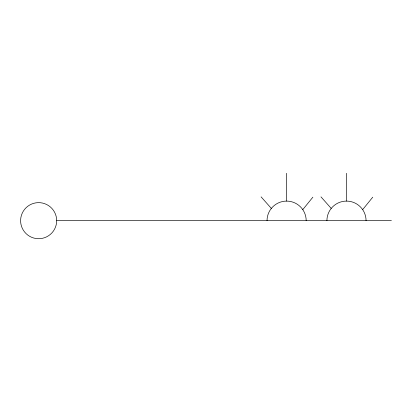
<?xml version="1.0" encoding="UTF-8"?>
<svg xmlns="http://www.w3.org/2000/svg" width="412" height="412" viewBox="0 0 412 412"><rect width="100%" height="100%" fill="white"/><g stroke="black" fill="none" stroke-linecap="round" stroke-linejoin="round"><path stroke-width="0.62" d="M302.774 209.636L312.863 197.178M362.653 209.636L372.747 197.178M56.681 220.678A18.04 18.04 0 0 1 29.623 236.297A18.04 18.04 0 0 1 29.623 205.052A18.04 18.04 0 0 1 56.681 220.678L391.4 220.678M320.979 196.864L331.227 208.415M261.1 196.864L271.348 208.415M346.492 173.282L346.492 201.097A19.575 19.575 0 0 0 326.912 220.678M286.608 173.282L286.608 201.097A19.575 19.575 0 0 0 267.033 220.678M286.608 201.097A19.575 19.575 0 0 1 306.183 220.678M346.492 201.097A19.575 19.575 0 0 1 366.067 220.678"/></g></svg>
